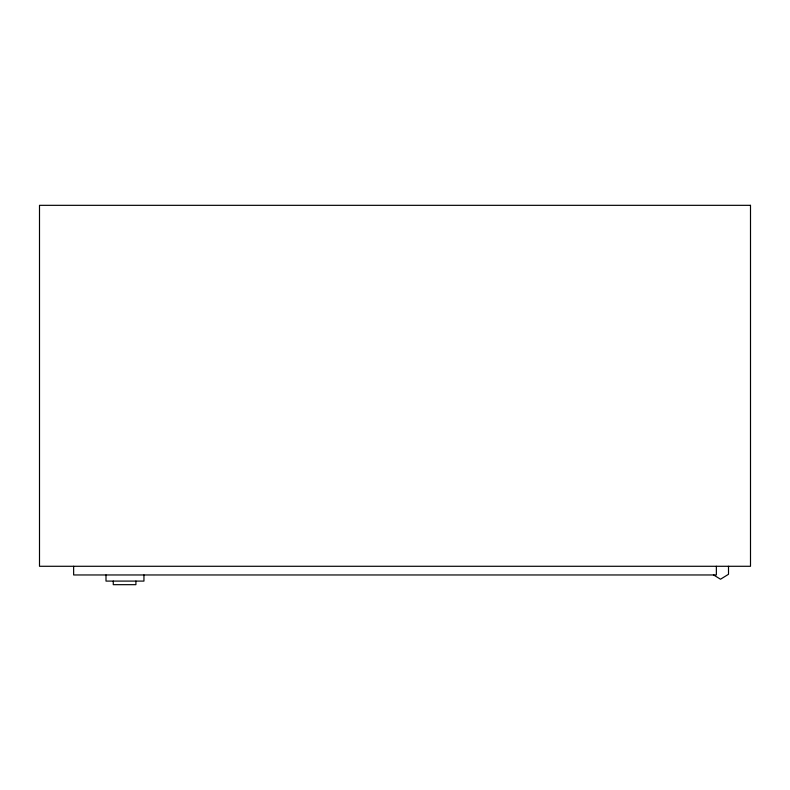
<?xml version="1.0" encoding="UTF-8"?>
<svg xmlns="http://www.w3.org/2000/svg" width="790" height="790" viewBox="0 0 790 790"><rect width="100%" height="100%" fill="white"/><g stroke="black" fill="none" stroke-linecap="round" stroke-linejoin="round"><path stroke-width="1.19" d="M713.508 574.903L720.51 579.218L728.508 574.281L728.508 566.282M716.362 566.282L716.362 574.962L73.638 574.962L73.638 566.282M143.948 574.962L143.948 581.094L105.998 581.094L105.998 574.962M135.91 581.094L135.91 584.669L113.266 584.669L113.266 581.094M750.5 205.331L39.5 205.331L39.5 566.282L750.5 566.282L750.5 205.331"/></g></svg>
